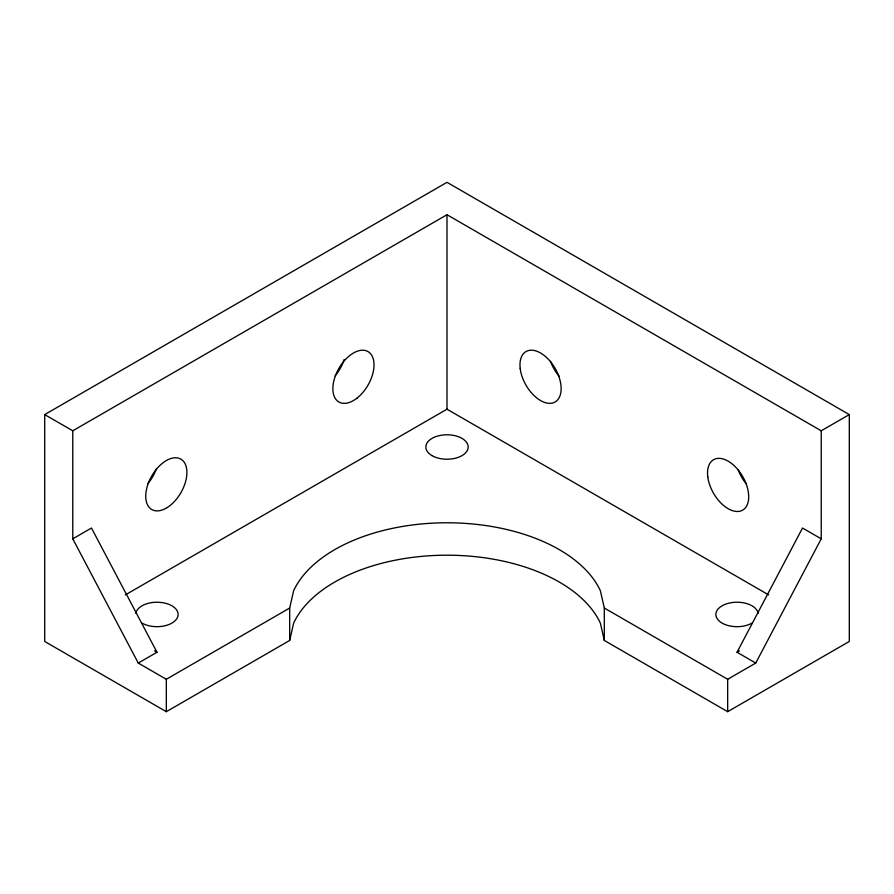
<?xml version="1.0" encoding="UTF-8"?>
<svg xmlns="http://www.w3.org/2000/svg" width="894" height="894" viewBox="0 0 894 894"><rect width="100%" height="100%" fill="white"/><g stroke="black" fill="none" stroke-linecap="round" stroke-linejoin="round"><path stroke-width="1.34" d="M289.69 640.45L289.69 608.043L293.634 590.722A158.774 91.669 0 0 1 447 522.778A158.774 91.669 0 0 1 600.366 590.722L604.31 608.043L604.31 640.45L727.671 711.68L849.3 641.456L849.3 414.592L447 182.32L44.7 414.592L44.7 641.456L166.329 711.68L289.69 640.45L293.634 623.129A158.774 91.669 0 0 1 447 555.196A158.774 91.669 0 0 1 600.366 623.129L604.31 640.45M755.743 663.057L737.025 652.262L802.521 528.019L821.228 538.825L755.743 663.057L727.671 679.272L604.31 608.043M44.7 414.592L72.772 430.796L447 214.728L821.228 430.796L849.3 414.592M72.772 538.825L91.479 528.019L156.975 652.262L138.257 663.057L72.772 538.825L72.772 430.796M125.339 594.901L447 409.195L768.661 594.901M138.257 663.057L166.329 679.272L289.69 608.043M737.025 652.262L739.416 650.888M154.584 650.888L156.975 652.262M821.228 430.796L821.228 538.825M727.671 679.272L727.671 711.68M447 214.728L447 409.195M166.329 679.272L166.329 711.68M135.877 613.385A21.165 12.225 0 0 1 163.624 602.847A21.165 12.225 0 0 1 174.989 620.861A21.165 12.225 0 0 1 142.001 623.096M751.999 623.096A21.165 12.225 0 0 1 719.011 620.861A21.165 12.225 0 0 1 730.376 602.847A21.165 12.225 0 0 1 758.123 613.385M156.517 468.545A29.111 16.807 -60 0 1 147.778 483.699M344.156 359.444A29.111 16.807 -60 0 1 335.149 375.849M746.49 484.09A29.111 16.807 60 0 1 738.254 470.032M559.309 376.385A29.111 16.807 60 0 1 550.458 361.265M357.321 397.886A29.111 16.807 -60 0 0 369.01 352.247A29.111 16.807 -60 0 0 333.998 380.218A29.111 16.807 -60 0 0 357.321 397.886M167.234 507.546A29.111 16.807 -60 0 0 183.672 461.527A29.111 16.807 -60 0 0 148.058 483.922A29.111 16.807 -60 0 0 167.234 507.546M707.813 477.083A29.111 16.807 60 0 0 741.182 510.832A29.111 16.807 60 0 0 735.36 466.847A29.111 16.807 60 0 0 707.813 477.083M520.174 368.35A29.111 16.807 60 0 0 553.252 402.814A29.111 16.807 60 0 0 548.245 359.164A29.111 16.807 60 0 0 520.174 368.35M432.026 455.638A21.165 12.225 0 0 0 467.45 450.163A21.165 12.225 0 0 0 441.524 435.199A21.165 12.225 0 0 0 432.026 455.638"/></g></svg>
